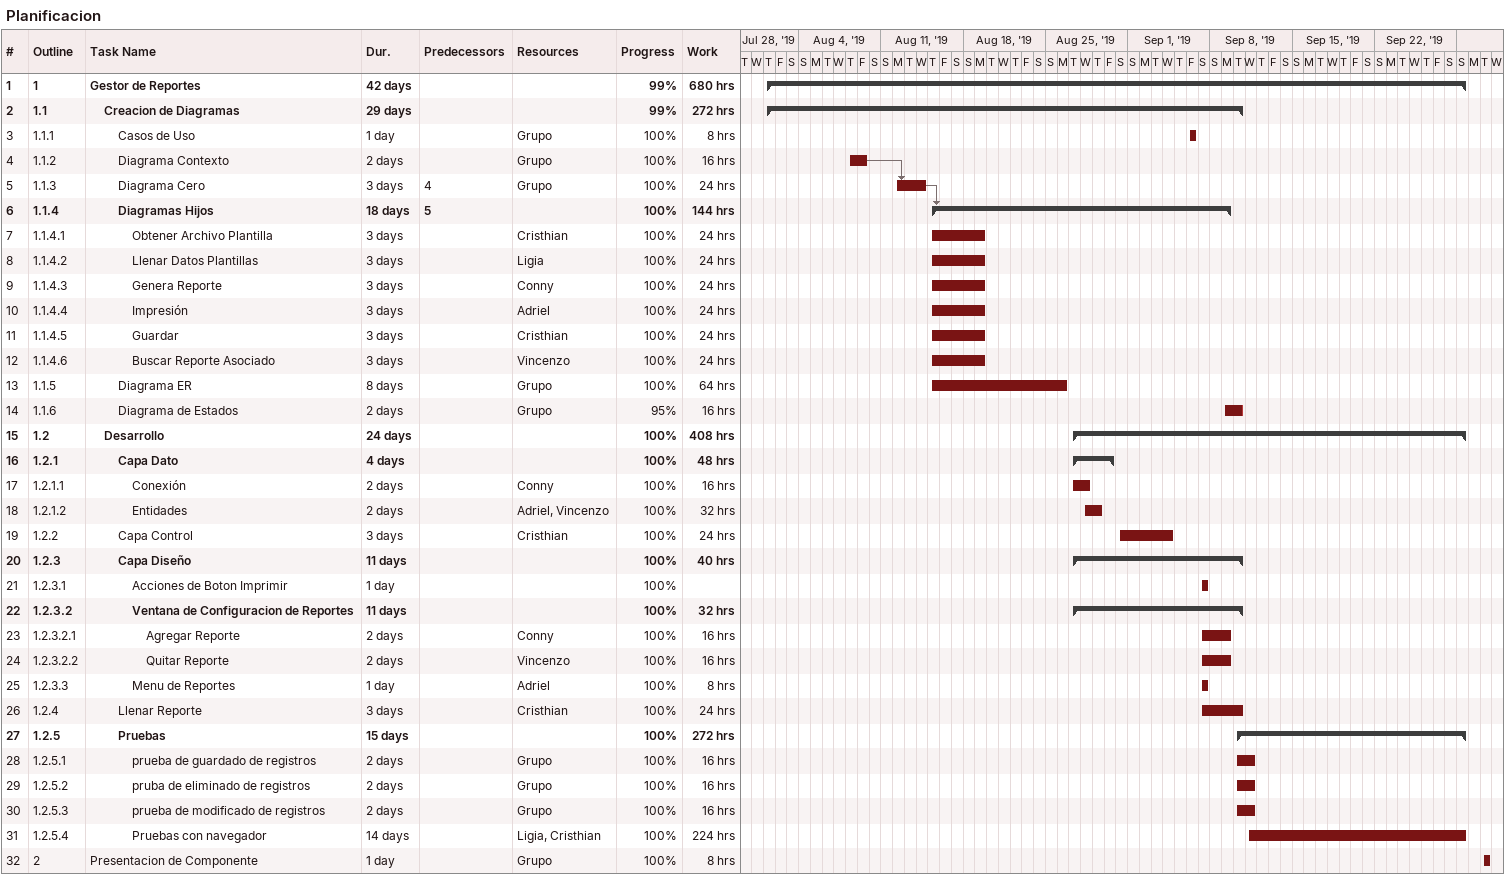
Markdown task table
Planificacion

| ID | WBS | Task | Duration | Start | Finish | Predecessors | Resources | % complete | Work (h) |
|---|---|---|---|---|---|---|---|---|---|
| 1 | 1 | **Gestor de Reportes** | 42d | 2019-08-01 | 2019-09-29 |  |  | 99 | 680 |
| 2 | 1.1 | **Creacion de Diagramas** | 29d | 2019-08-01 | 2019-09-10 |  |  | 99 | 272 |
| 3 | 1.1.1 | Casos de Uso | 1d | 2019-09-06 | 2019-09-06 |  | Grupo | 100 | 8 |
| 4 | 1.1.2 | Diagrama Contexto | 2d | 2019-08-08 | 2019-08-09 |  | Grupo | 100 | 16 |
| 5 | 1.1.3 | Diagrama Cero | 3d | 2019-08-12 | 2019-08-14 | 4 | Grupo | 100 | 24 |
| 6 | 1.1.4 | **Diagramas Hijos** | 18d | 2019-08-15 | 2019-09-09 | 5 |  | 100 | 144 |
| 7 | 1.1.4.1 | Obtener Archivo Plantilla | 3d | 2019-08-15 | 2019-08-19 |  | Cristhian | 100 | 24 |
| 8 | 1.1.4.2 | Llenar Datos Plantillas | 3d | 2019-08-15 | 2019-08-19 |  | Ligia | 100 | 24 |
| 9 | 1.1.4.3 | Genera Reporte | 3d | 2019-08-15 | 2019-08-19 |  | Conny | 100 | 24 |
| 10 | 1.1.4.4 | Impresión | 3d | 2019-08-15 | 2019-08-19 |  | Adriel | 100 | 24 |
| 11 | 1.1.4.5 | Guardar | 3d | 2019-08-15 | 2019-08-19 |  | Cristhian | 100 | 24 |
| 12 | 1.1.4.6 | Buscar Reporte Asociado | 3d | 2019-08-15 | 2019-08-19 |  | Vincenzo | 100 | 24 |
| 13 | 1.1.5 | Diagrama ER | 8d | 2019-08-15 | 2019-08-26 |  | Grupo | 100 | 64 |
| 14 | 1.1.6 | Diagrama de Estados | 2d | 2019-09-09 | 2019-09-10 |  | Grupo | 95 | 16 |
| 15 | 1.2 | **Desarrollo** | 24d | 2019-08-27 | 2019-09-29 |  |  | 100 | 408 |
| 16 | 1.2.1 | **Capa Dato** | 4d | 2019-08-27 | 2019-08-30 |  |  | 100 | 48 |
| 17 | 1.2.1.1 | Conexión | 2d | 2019-08-27 | 2019-08-28 |  | Conny | 100 | 16 |
| 18 | 1.2.1.2 | Entidades | 2d | 2019-08-28 | 2019-08-29 |  | Adriel, Vincenzo | 100 | 32 |
| 19 | 1.2.2 | Capa Control | 3d | 2019-08-31 | 2019-09-04 |  | Cristhian | 100 | 24 |
| 20 | 1.2.3 | **Capa Diseño** | 11d | 2019-08-27 | 2019-09-10 |  |  | 100 | 40 |
| 21 | 1.2.3.1 | Acciones de Boton Imprimir | 1d | 2019-09-07 | 2019-09-07 |  |  | 100 |  |
| 22 | 1.2.3.2 | **Ventana de Configuracion de Reportes** | 11d | 2019-08-27 | 2019-09-10 |  |  | 100 | 32 |
| 23 | 1.2.3.2.1 | Agregar Reporte | 2d | 2019-09-07 | 2019-09-09 |  | Conny | 100 | 16 |
| 24 | 1.2.3.2.2 | Quitar Reporte | 2d | 2019-09-07 | 2019-09-09 |  | Vincenzo | 100 | 16 |
| 25 | 1.2.3.3 | Menu de Reportes | 1d | 2019-09-07 | 2019-09-07 |  | Adriel | 100 | 8 |
| 26 | 1.2.4 | Llenar Reporte | 3d | 2019-09-07 | 2019-09-10 |  | Cristhian | 100 | 24 |
| 27 | 1.2.5 | **Pruebas** | 15d | 2019-09-10 | 2019-09-29 |  |  | 100 | 272 |
| 28 | 1.2.5.1 | prueba de guardado de registros | 2d | 2019-09-10 | 2019-09-11 |  | Grupo | 100 | 16 |
| 29 | 1.2.5.2 | pruba de eliminado de registros | 2d | 2019-09-10 | 2019-09-11 |  | Grupo | 100 | 16 |
| 30 | 1.2.5.3 | prueba de modificado de registros | 2d | 2019-09-10 | 2019-09-11 |  | Grupo | 100 | 16 |
| 31 | 1.2.5.4 | Pruebas con navegador | 14d | 2019-09-11 | 2019-09-29 |  | Ligia, Cristhian | 100 | 224 |
| 32 | 2 | Presentacion de Componente | 1d | 2019-10-01 | 2019-10-01 |  | Grupo | 100 | 8 |
